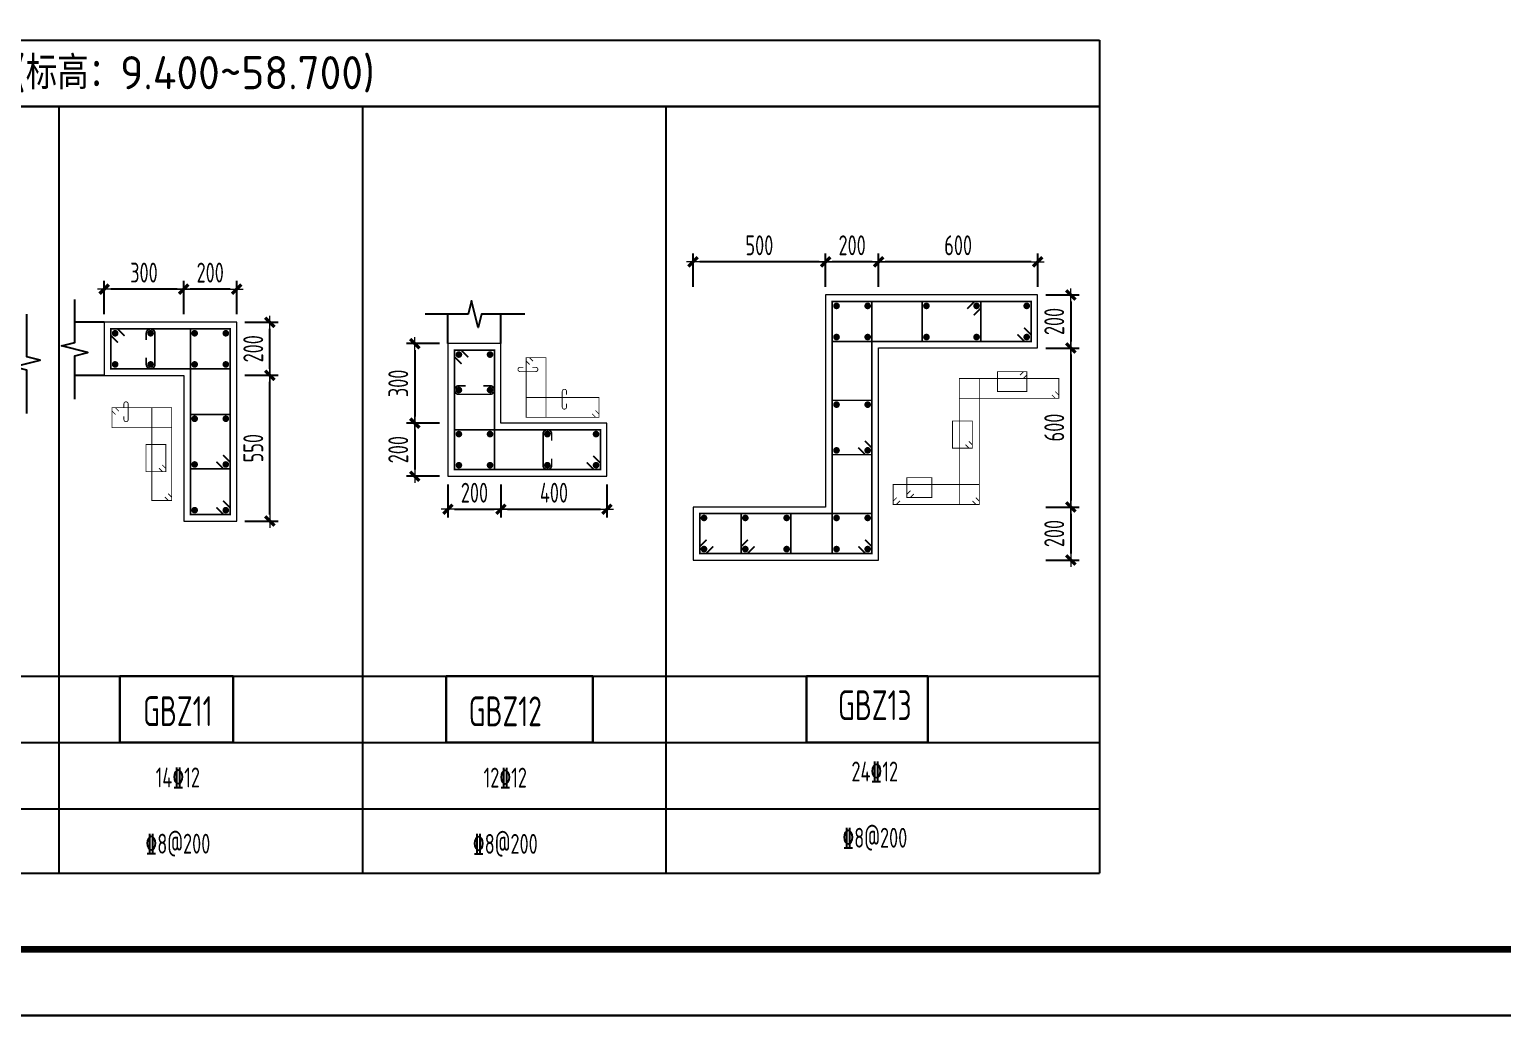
# Model space of a CAD drawing. Extents: x 580289 to 1106878, y -144605 to 78052.
# Drawn here: x 860976 to 883208, y 17710 to 32591 of the extents above; entities that cross this region are included whole.
import ezdxf
from ezdxf.enums import TextEntityAlignment as Align

# ---------------------------------------------------------------- set-up
doc = ezdxf.new("R2010")
doc.units = 0
doc.header["$LTSCALE"] = 100
doc.layers.get('0').update_dxf_attribs({"linetype": 'CONTINUOUS'})
doc.layers.get('Defpoints').update_dxf_attribs({"linetype": 'CONTINUOUS'})
for name, color, linetype in [('21000', 7, 'CONTINUOUS'), ('TAB', 7, 'CONTINUOUS'), ('THIN', 7, 'CONTINUOUS'), ('T图框', 7, 'CONTINUOUS'), ('图框', 254, 'CONTINUOUS')]:
    doc.layers.add(name, color=color, linetype=linetype)
for name, color, linetype, lineweight in [('REIN', 6, 'CONTINUOUS', 18), ('Z-柱大样外框', 7, 'CONTINUOUS', 18), ('Z-详图标注', 3, 'CONTINUOUS', 18)]:
    doc.layers.add(name, color=color, linetype=linetype, lineweight=lineweight)
doc.styles.get("Standard").update_dxf_attribs({"font": 'tssdeng.shx', "width": 0.7, "bigfont": 'tssdchn.shx'})
doc.styles.add('TCCAD_Dimension', font='Tssdeng.shx', dxfattribs={"width": 0.7, "bigfont": 'tssdchn.shx'})
doc.dimstyles.new('TCCAD_25_100', dxfattribs={"dimtxt": 300, "dimasz": 100, "dimexe": 125, "dimexo": 125, "dimgap": 100, "dimtad": 1, "dimdec": 0, "dimlfac": 0.25, "dimzin": 0, "dimdsep": 46, "dimtxsty": 'TCCAD_Dimension', "dimblk": '_TCDBK25_100', "dimcen": 0, "dimclrt": 7, "dimadec": 0, "dimazin": 0, "dimtfac": 1, "dimtdec": 0, "dimtix": 1, "dimtmove": 2, "dimatfit": 3, "dimfxl": 1, "dimtolj": 1, "dimtzin": 0, "dimarcsym": 0})

# ---------------------------------------------------------------- blocks, each defined once
blk = doc.blocks.new('_TCDBK25_100')
blk.add_line((-1, 0), (1, 0))
at = {"const_width": 0.5}
blk.add_lwpolyline([(-0.7, -0.7), (0.7, 0.7)], dxfattribs=at)
blk = doc.blocks.new('*D986')
at = {"layer": 'Defpoints', "color": 0}
for p in [(864104, 27372), (864604, 27372), (864104, 25172)]:
    blk.add_point(p, dxfattribs=at)
at = {"layer": 'Z-详图标注', "color": 0, "lineweight": -2}
for p, q in [((864229, 27372), (864729, 27372)), ((864604, 25272), (864604, 27272)), ((864229, 25172), (864729, 25172))]:
    blk.add_line(p, q, dxfattribs=at)
at = {"layer": 'Z-详图标注', "color": 0, "lineweight": -2, "xscale": 100, "yscale": 100, "zscale": 100}
for p, rotation in [((864604, 27372), 90), ((864604, 25172), 270)]:
    blk.add_blockref('_TCDBK25_100', p, dxfattribs=dict(at, rotation=rotation))
at = {"layer": 'Z-详图标注', "color": 7, "insert": (864354, 26272), "char_height": 300, "attachment_point": 5, "rotation": 90, "style": 'TCCAD_Dimension'}
blk.add_mtext('\\A1;550', dxfattribs=at)
blk = doc.blocks.new('*D987')
at = {"layer": 'Defpoints', "color": 0}
for p in [(864104, 28172), (864604, 28172), (864104, 27372)]:
    blk.add_point(p, dxfattribs=at)
at = {"layer": 'Z-详图标注', "color": 0, "lineweight": -2}
for p, q in [((864229, 28172), (864729, 28172)), ((864604, 27472), (864604, 28072)), ((864229, 27372), (864729, 27372))]:
    blk.add_line(p, q, dxfattribs=at)
at = {"layer": 'Z-详图标注', "color": 0, "lineweight": -2, "xscale": 100, "yscale": 100, "zscale": 100}
for p, rotation in [((864604, 28172), 90), ((864604, 27372), 270)]:
    blk.add_blockref('_TCDBK25_100', p, dxfattribs=dict(at, rotation=rotation))
at = {"layer": 'Z-详图标注', "color": 7, "insert": (864354, 27772), "char_height": 300, "attachment_point": 5, "rotation": 90, "style": 'TCCAD_Dimension'}
blk.add_mtext('\\A1;200', dxfattribs=at)
blk = doc.blocks.new('*D988')
at = {"layer": 'Defpoints', "color": 0}
for p in [(863304, 28672), (863304, 28172), (864104, 28172)]:
    blk.add_point(p, dxfattribs=at)
at = {"layer": 'Z-详图标注', "color": 0, "lineweight": -2}
for p, q in [((863304, 28297), (863304, 28797)), ((864104, 28297), (864104, 28797)), ((864004, 28672), (863404, 28672))]:
    blk.add_line(p, q, dxfattribs=at)
at = {"layer": 'Z-详图标注', "color": 0, "lineweight": -2, "xscale": 100, "yscale": 100, "zscale": 100, "rotation": 180}
blk.add_blockref('_TCDBK25_100', (863304, 28672), dxfattribs=at)
at = {"layer": 'Z-详图标注', "color": 0, "lineweight": -2, "xscale": 100, "yscale": 100, "zscale": 100}
blk.add_blockref('_TCDBK25_100', (864104, 28672), dxfattribs=at)
at = {"layer": 'Z-详图标注', "color": 7, "insert": (863704, 28922), "char_height": 300, "attachment_point": 5, "style": 'TCCAD_Dimension'}
blk.add_mtext('\\A1;200', dxfattribs=at)
blk = doc.blocks.new('*D989')
at = {"layer": 'Defpoints', "color": 0}
for p in [(862104, 28672), (862104, 28172), (863304, 28172)]:
    blk.add_point(p, dxfattribs=at)
at = {"layer": 'Z-详图标注', "color": 0, "lineweight": -2}
for p, q in [((862104, 28297), (862104, 28797)), ((863304, 28297), (863304, 28797)), ((863204, 28672), (862204, 28672))]:
    blk.add_line(p, q, dxfattribs=at)
at = {"layer": 'Z-详图标注', "color": 0, "lineweight": -2, "xscale": 100, "yscale": 100, "zscale": 100, "rotation": 180}
blk.add_blockref('_TCDBK25_100', (862104, 28672), dxfattribs=at)
at = {"layer": 'Z-详图标注', "color": 0, "lineweight": -2, "xscale": 100, "yscale": 100, "zscale": 100}
blk.add_blockref('_TCDBK25_100', (863304, 28672), dxfattribs=at)
at = {"layer": 'Z-详图标注', "color": 7, "insert": (862704, 28922), "char_height": 300, "attachment_point": 5, "style": 'TCCAD_Dimension'}
blk.add_mtext('\\A1;300', dxfattribs=at)
blk = doc.blocks.new('*D990')
at = {"layer": 'Defpoints', "color": 0}
for p in [(867292, 27850), (866792, 26650), (867292, 26650)]:
    blk.add_point(p, dxfattribs=at)
at = {"layer": 'Z-详图标注', "color": 0, "lineweight": -2}
for p, q in [((867167, 27850), (866667, 27850)), ((866792, 27750), (866792, 26750)), ((867167, 26650), (866667, 26650))]:
    blk.add_line(p, q, dxfattribs=at)
at = {"layer": 'Z-详图标注', "color": 0, "lineweight": -2, "xscale": 100, "yscale": 100, "zscale": 100}
for p, rotation in [((866792, 27850), 90), ((866792, 26650), 270)]:
    blk.add_blockref('_TCDBK25_100', p, dxfattribs=dict(at, rotation=rotation))
at = {"layer": 'Z-详图标注', "color": 7, "insert": (866542, 27250), "char_height": 300, "attachment_point": 5, "rotation": 90, "style": 'TCCAD_Dimension'}
blk.add_mtext('\\A1;300', dxfattribs=at)
blk = doc.blocks.new('*D991')
at = {"layer": 'Defpoints', "color": 0}
for p in [(867292, 26650), (866792, 25850), (867292, 25850)]:
    blk.add_point(p, dxfattribs=at)
at = {"layer": 'Z-详图标注', "color": 0, "lineweight": -2}
for p, q in [((867167, 26650), (866667, 26650)), ((866792, 26550), (866792, 25950)), ((867167, 25850), (866667, 25850))]:
    blk.add_line(p, q, dxfattribs=at)
at = {"layer": 'Z-详图标注', "color": 0, "lineweight": -2, "xscale": 100, "yscale": 100, "zscale": 100}
for p, rotation in [((866792, 26650), 90), ((866792, 25850), 270)]:
    blk.add_blockref('_TCDBK25_100', p, dxfattribs=dict(at, rotation=rotation))
at = {"layer": 'Z-详图标注', "color": 7, "insert": (866542, 26250), "char_height": 300, "attachment_point": 5, "rotation": 90, "style": 'TCCAD_Dimension'}
blk.add_mtext('\\A1;200', dxfattribs=at)
blk = doc.blocks.new('*D992')
at = {"layer": 'Defpoints', "color": 0}
for p in [(867292, 25850), (868092, 25850), (868092, 25350)]:
    blk.add_point(p, dxfattribs=at)
at = {"layer": 'Z-详图标注', "color": 0, "lineweight": -2}
for p, q in [((867292, 25725), (867292, 25225)), ((868092, 25725), (868092, 25225)), ((867392, 25350), (867992, 25350))]:
    blk.add_line(p, q, dxfattribs=at)
at = {"layer": 'Z-详图标注', "color": 0, "lineweight": -2, "xscale": 100, "yscale": 100, "zscale": 100, "rotation": 180}
blk.add_blockref('_TCDBK25_100', (867292, 25350), dxfattribs=at)
at = {"layer": 'Z-详图标注', "color": 0, "lineweight": -2, "xscale": 100, "yscale": 100, "zscale": 100}
blk.add_blockref('_TCDBK25_100', (868092, 25350), dxfattribs=at)
at = {"layer": 'Z-详图标注', "color": 7, "insert": (867692, 25600), "char_height": 300, "attachment_point": 5, "style": 'TCCAD_Dimension'}
blk.add_mtext('\\A1;200', dxfattribs=at)
blk = doc.blocks.new('*D993')
at = {"layer": 'Defpoints', "color": 0}
for p in [(868092, 25850), (869692, 25850), (869692, 25350)]:
    blk.add_point(p, dxfattribs=at)
at = {"layer": 'Z-详图标注', "color": 0, "lineweight": -2}
for p, q in [((868092, 25725), (868092, 25225)), ((869692, 25725), (869692, 25225)), ((868192, 25350), (869592, 25350))]:
    blk.add_line(p, q, dxfattribs=at)
at = {"layer": 'Z-详图标注', "color": 0, "lineweight": -2, "xscale": 100, "yscale": 100, "zscale": 100, "rotation": 180}
blk.add_blockref('_TCDBK25_100', (868092, 25350), dxfattribs=at)
at = {"layer": 'Z-详图标注', "color": 0, "lineweight": -2, "xscale": 100, "yscale": 100, "zscale": 100}
blk.add_blockref('_TCDBK25_100', (869692, 25350), dxfattribs=at)
at = {"layer": 'Z-详图标注', "color": 7, "insert": (868892, 25600), "char_height": 300, "attachment_point": 5, "style": 'TCCAD_Dimension'}
blk.add_mtext('\\A1;400', dxfattribs=at)
blk = doc.blocks.new('*D994')
at = {"layer": 'Defpoints', "color": 0}
for p in [(876192, 28584), (876192, 27784), (876692, 27784)]:
    blk.add_point(p, dxfattribs=at)
at = {"layer": 'Z-详图标注', "color": 0, "lineweight": -2}
for p, q in [((876317, 28584), (876817, 28584)), ((876692, 28484), (876692, 27884)), ((876317, 27784), (876817, 27784))]:
    blk.add_line(p, q, dxfattribs=at)
at = {"layer": 'Z-详图标注', "color": 0, "lineweight": -2, "xscale": 100, "yscale": 100, "zscale": 100}
for p, rotation in [((876692, 28584), 90), ((876692, 27784), 270)]:
    blk.add_blockref('_TCDBK25_100', p, dxfattribs=dict(at, rotation=rotation))
at = {"layer": 'Z-详图标注', "color": 7, "insert": (876442, 28184), "char_height": 300, "attachment_point": 5, "rotation": 90, "style": 'TCCAD_Dimension'}
blk.add_mtext('\\A1;200', dxfattribs=at)
blk = doc.blocks.new('*D995')
at = {"layer": 'Defpoints', "color": 0}
for p in [(876192, 27784), (876192, 25384), (876692, 25384)]:
    blk.add_point(p, dxfattribs=at)
at = {"layer": 'Z-详图标注', "color": 0, "lineweight": -2}
for p, q in [((876317, 27784), (876817, 27784)), ((876692, 27684), (876692, 25484)), ((876317, 25384), (876817, 25384))]:
    blk.add_line(p, q, dxfattribs=at)
at = {"layer": 'Z-详图标注', "color": 0, "lineweight": -2, "xscale": 100, "yscale": 100, "zscale": 100}
for p, rotation in [((876692, 27784), 90), ((876692, 25384), 270)]:
    blk.add_blockref('_TCDBK25_100', p, dxfattribs=dict(at, rotation=rotation))
at = {"layer": 'Z-详图标注', "color": 7, "insert": (876442, 26584), "char_height": 300, "attachment_point": 5, "rotation": 90, "style": 'TCCAD_Dimension'}
blk.add_mtext('\\A1;600', dxfattribs=at)
blk = doc.blocks.new('*D996')
at = {"layer": 'Defpoints', "color": 0}
for p in [(876192, 25384), (876192, 24584), (876692, 24584)]:
    blk.add_point(p, dxfattribs=at)
at = {"layer": 'Z-详图标注', "color": 0, "lineweight": -2}
for p, q in [((876317, 25384), (876817, 25384)), ((876692, 25284), (876692, 24684)), ((876317, 24584), (876817, 24584))]:
    blk.add_line(p, q, dxfattribs=at)
at = {"layer": 'Z-详图标注', "color": 0, "lineweight": -2, "xscale": 100, "yscale": 100, "zscale": 100}
for p, rotation in [((876692, 25384), 90), ((876692, 24584), 270)]:
    blk.add_blockref('_TCDBK25_100', p, dxfattribs=dict(at, rotation=rotation))
at = {"layer": 'Z-详图标注', "color": 7, "insert": (876442, 24984), "char_height": 300, "attachment_point": 5, "rotation": 90, "style": 'TCCAD_Dimension'}
blk.add_mtext('\\A1;200', dxfattribs=at)
blk = doc.blocks.new('*D997')
at = {"layer": 'Defpoints', "color": 0}
for p in [(873792, 29084), (873792, 28584), (876192, 28584)]:
    blk.add_point(p, dxfattribs=at)
at = {"layer": 'Z-详图标注', "color": 0, "lineweight": -2}
for p, q in [((873792, 28709), (873792, 29209)), ((876192, 28709), (876192, 29209)), ((876092, 29084), (873892, 29084))]:
    blk.add_line(p, q, dxfattribs=at)
at = {"layer": 'Z-详图标注', "color": 0, "lineweight": -2, "xscale": 100, "yscale": 100, "zscale": 100, "rotation": 180}
blk.add_blockref('_TCDBK25_100', (873792, 29084), dxfattribs=at)
at = {"layer": 'Z-详图标注', "color": 0, "lineweight": -2, "xscale": 100, "yscale": 100, "zscale": 100}
blk.add_blockref('_TCDBK25_100', (876192, 29084), dxfattribs=at)
at = {"layer": 'Z-详图标注', "color": 7, "insert": (874992, 29334), "char_height": 300, "attachment_point": 5, "style": 'TCCAD_Dimension'}
blk.add_mtext('\\A1;600', dxfattribs=at)
blk = doc.blocks.new('*D998')
at = {"layer": 'Defpoints', "color": 0}
for p in [(872992, 29084), (872992, 28584), (873792, 28584)]:
    blk.add_point(p, dxfattribs=at)
at = {"layer": 'Z-详图标注', "color": 0, "lineweight": -2}
for p, q in [((872992, 28709), (872992, 29209)), ((873792, 28709), (873792, 29209)), ((873692, 29084), (873092, 29084))]:
    blk.add_line(p, q, dxfattribs=at)
at = {"layer": 'Z-详图标注', "color": 0, "lineweight": -2, "xscale": 100, "yscale": 100, "zscale": 100, "rotation": 180}
blk.add_blockref('_TCDBK25_100', (872992, 29084), dxfattribs=at)
at = {"layer": 'Z-详图标注', "color": 0, "lineweight": -2, "xscale": 100, "yscale": 100, "zscale": 100}
blk.add_blockref('_TCDBK25_100', (873792, 29084), dxfattribs=at)
at = {"layer": 'Z-详图标注', "color": 7, "insert": (873392, 29334), "char_height": 300, "attachment_point": 5, "style": 'TCCAD_Dimension'}
blk.add_mtext('\\A1;200', dxfattribs=at)
blk = doc.blocks.new('*D999')
at = {"layer": 'Defpoints', "color": 0}
for p in [(870992, 29084), (870992, 28584), (872992, 28584)]:
    blk.add_point(p, dxfattribs=at)
at = {"layer": 'Z-详图标注', "color": 0, "lineweight": -2}
for p, q in [((870992, 28709), (870992, 29209)), ((872992, 28709), (872992, 29209)), ((872892, 29084), (871092, 29084))]:
    blk.add_line(p, q, dxfattribs=at)
at = {"layer": 'Z-详图标注', "color": 0, "lineweight": -2, "xscale": 100, "yscale": 100, "zscale": 100, "rotation": 180}
blk.add_blockref('_TCDBK25_100', (870992, 29084), dxfattribs=at)
at = {"layer": 'Z-详图标注', "color": 0, "lineweight": -2, "xscale": 100, "yscale": 100, "zscale": 100}
blk.add_blockref('_TCDBK25_100', (872992, 29084), dxfattribs=at)
at = {"layer": 'Z-详图标注', "color": 7, "insert": (871992, 29334), "char_height": 300, "attachment_point": 5, "style": 'TCCAD_Dimension'}
blk.add_mtext('\\A1;500', dxfattribs=at)
blk = doc.blocks.new('A$C72C84CBD')
at = {"layer": '图框', "color": 0}
for points in [[(0, 0), (0, 59400), (84100, 59400), (84100, 0)], [(0, 0), (84100, 0), (84100, 59400), (0, 59400)]]:
    blk.add_lwpolyline(points, close=True, dxfattribs=at)
at = {"layer": '图框', "color": 0, "const_width": 100}
blk.add_lwpolyline([(2500, 1000), (83100, 1000), (83100, 58400), (2500, 58400)], close=True, dxfattribs=at)
blk = doc.blocks.new('图框')
at = {"layer": 'T图框', "color": 4}
blk.add_blockref('A$C72C84CBD', (602717, 102744), dxfattribs=at)

msp = doc.modelspace()

# ---------------------------------------------------------------- linework, layer by layer
at = {"layer": '21000', "color": 1, "lineweight": 30}
for points in [[(862341.9, 22830.5), (864049.5, 22830.5), (864049.5, 21830.5), (862341.9, 21830.5)], [(867262.7, 22830.5), (869476.3, 22830.5), (869476.3, 21830.5), (867262.7, 21830.5)], [(872701.8, 22830.5), (874535.9, 22830.5), (874535.9, 21830.5), (872701.8, 21830.5)]]:
    msp.add_lwpolyline(points, close=True, dxfattribs=at)
at = {"layer": 'REIN', "color": 210}
for points, const_width in [([(875985.5, 28090.5), (876091.5, 27984.4), (876091.5, 27884.4), (873091.5, 27884.4), (873091.5, 28484.4), (876091.5, 28484.4), (876091.5, 27884.4), (875991.5, 27884.4), (875885.5, 27990.5)], 25), ([(873585.5, 24890.5), (873691.5, 24784.4), (873691.5, 24684.4), (873091.5, 24684.4), (873091.5, 28484.4), (873691.5, 28484.4), (873691.5, 24684.4), (873591.5, 24684.4), (873485.5, 24790.5)], 25), ([(862310.5, 27865.5), (862204.5, 27971.5), (862204.5, 28071.5), (864004.5, 28071.5), (864004.5, 27471.5), (862204.5, 27471.5), (862204.5, 28071.5), (862304.5, 28071.5), (862410.5, 27965.5)], 25), ([(863898.4, 25477.6), (864004.5, 25371.5), (864004.5, 25271.5), (863404.5, 25271.5), (863404.5, 28071.5), (864004.5, 28071.5), (864004.5, 25271.5), (863904.5, 25271.5), (863798.4, 25377.6)], 25), ([(867498.3, 27543.8), (867392.3, 27649.9), (867392.3, 27749.9), (867992.3, 27749.9), (867992.3, 25949.9), (867392.3, 25949.9), (867392.3, 27749.9), (867492.3, 27749.9), (867598.3, 27643.8)], 25), ([(868524.9, 27535.2), (868471.9, 27588.2), (868471.9, 27638.2), (868771.9, 27638.2), (868771.9, 26738.2), (868471.9, 26738.2), (868471.9, 27638.2), (868521.9, 27638.2), (868574.9, 27585.2)], 12.5), ([(876457.7, 27126.3), (876510.8, 27073.3), (876510.8, 27023.3), (875010.8, 27023.3), (875010.8, 27323.3), (876510.8, 27323.3), (876510.8, 27023.3), (876460.8, 27023.3), (876407.7, 27076.3)], 12.5), ([(875257.7, 25526.3), (875310.8, 25473.3), (875310.8, 25423.3), (875010.8, 25423.3), (875010.8, 27323.3), (875310.8, 27323.3), (875310.8, 25423.3), (875260.8, 25423.3), (875207.7, 25476.3)], 12.5), ([(869518.9, 26841.2), (869571.9, 26788.2), (869571.9, 26738.2), (868471.9, 26738.2), (868471.9, 27038.2), (869571.9, 27038.2), (869571.9, 26738.2), (869521.9, 26738.2), (869468.9, 26791.2)], 12.5), ([(862276.3, 26780), (862223.2, 26833), (862223.2, 26883), (863123.2, 26883), (863123.2, 26583), (862223.2, 26583), (862223.2, 26883), (862273.2, 26883), (862326.3, 26830)], 12.5), ([(863070.2, 25586), (863123.2, 25533), (863123.2, 25483), (862823.2, 25483), (862823.2, 26883), (863123.2, 26883), (863123.2, 25483), (863073.2, 25483), (863020.2, 25536)], 12.5), ([(869486.2, 26156), (869592.3, 26049.9), (869592.3, 25949.9), (867392.3, 25949.9), (867392.3, 26549.9), (869592.3, 26549.9), (869592.3, 25949.9), (869492.3, 25949.9), (869386.2, 26056)], 25), ([(874113.8, 25476.3), (874060.8, 25423.3), (874010.8, 25423.3), (874010.8, 25723.3), (875310.8, 25723.3), (875310.8, 25423.3), (874010.8, 25423.3), (874010.8, 25473.3), (874063.8, 25526.3)], 12.5), ([(871297.6, 24790.5), (871191.5, 24684.4), (871091.5, 24684.4), (871091.5, 25284.4), (873691.5, 25284.4), (873691.5, 24684.4), (871091.5, 24684.4), (871091.5, 24784.4), (871197.6, 24890.5)], 25)]:
    msp.add_lwpolyline(points, dxfattribs=dict(at, const_width=const_width))
at = {"layer": 'REIN', "color": 6, "const_width": 50}
for points in [[(873131.5, 28419.4, 1), (873181.5, 28419.4, 1)], [(873601.5, 28419.4, 1), (873651.5, 28419.4, 1)], [(874488.2, 28419.4, 1), (874538.2, 28419.4, 1)], [(875244.9, 28419.4, 1), (875294.9, 28419.4, 1)], [(876001.5, 28419.4, 1), (876051.5, 28419.4, 1)], [(862244.5, 28006.5, 1), (862294.5, 28006.5, 1)], [(862779.5, 28006.5, 1), (862829.5, 28006.5, 1)], [(863444.5, 28006.5, 1), (863494.5, 28006.5, 1)], [(863914.5, 28006.5, 1), (863964.5, 28006.5, 1)], [(873131.5, 27949.4, 1), (873181.5, 27949.4, 1)], [(873601.5, 27949.4, 1), (873651.5, 27949.4, 1)], [(874488.2, 27949.4, 1), (874538.2, 27949.4, 1)], [(875244.9, 27949.4, 1), (875294.9, 27949.4, 1)], [(876001.5, 27949.4, 1), (876051.5, 27949.4, 1)], [(862244.5, 27536.5, 1), (862294.5, 27536.5, 1)], [(862779.5, 27536.5, 1), (862829.5, 27536.5, 1)], [(863444.5, 27536.5, 1), (863494.5, 27536.5, 1)], [(863914.5, 27536.5, 1), (863964.5, 27536.5, 1)], [(867432.3, 27684.9, 1), (867482.3, 27684.9, 1)], [(867902.3, 27684.9, 1), (867952.3, 27684.9, 1)], [(867432.3, 27149.9, 1), (867482.3, 27149.9, 1)], [(867902.3, 27149.9, 1), (867952.3, 27149.9, 1)], [(873131.5, 26929.4, 1), (873181.5, 26929.4, 1)], [(873601.5, 26929.4, 1), (873651.5, 26929.4, 1)], [(863444.5, 26716.5, 1), (863494.5, 26716.5, 1)], [(863914.5, 26716.5, 1), (863964.5, 26716.5, 1)], [(867432.3, 26484.9, 1), (867482.3, 26484.9, 1)], [(867902.3, 26484.9, 1), (867952.3, 26484.9, 1)], [(868767.3, 26484.9, 1), (868817.3, 26484.9, 1)], [(869502.3, 26484.9, 1), (869552.3, 26484.9, 1)], [(873131.5, 26239.4, 1), (873181.5, 26239.4, 1)], [(873601.5, 26239.4, 1), (873651.5, 26239.4, 1)], [(863444.5, 26026.5, 1), (863494.5, 26026.5, 1)], [(863914.5, 26026.5, 1), (863964.5, 26026.5, 1)], [(867432.3, 26014.9, 1), (867482.3, 26014.9, 1)], [(867902.3, 26014.9, 1), (867952.3, 26014.9, 1)], [(868767.3, 26014.9, 1), (868817.3, 26014.9, 1)], [(869502.3, 26014.9, 1), (869552.3, 26014.9, 1)], [(863444.5, 25336.5, 1), (863494.5, 25336.5, 1)], [(863914.5, 25336.5, 1), (863964.5, 25336.5, 1)], [(871131.5, 25219.4, 1), (871181.5, 25219.4, 1)], [(871754.9, 25219.4, 1), (871804.9, 25219.4, 1)], [(872378.2, 25219.4, 1), (872428.2, 25219.4, 1)], [(873131.5, 25219.4, 1), (873181.5, 25219.4, 1)], [(873601.5, 25219.4, 1), (873651.5, 25219.4, 1)], [(871131.5, 24749.4, 1), (871181.5, 24749.4, 1)], [(871754.9, 24749.4, 1), (871804.9, 24749.4, 1)], [(872378.2, 24749.4, 1), (872428.2, 24749.4, 1)], [(873131.5, 24749.4, 1), (873181.5, 24749.4, 1)], [(873601.5, 24749.4, 1), (873651.5, 24749.4, 1)]]:
    msp.add_lwpolyline(points, format="xyb", close=True, dxfattribs=at)
at = {"layer": 'REIN', "color": 6}
for points, const_width in [([(875128.8, 28378.3), (875234.9, 28484.4), (875334.9, 28484.4), (875334.9, 27884.4), (874448.2, 27884.4), (874448.2, 28484.4), (875334.9, 28484.4), (875334.9, 28384.4), (875228.8, 28278.3)], 25), ([(875925.5, 27374.1), (875978.5, 27427.2), (876028.5, 27427.2), (876028.5, 27127.2), (875585.2, 27127.2), (875585.2, 27427.2), (876028.5, 27427.2), (876028.5, 27377.2), (875975.5, 27324.1)], 12.5), ([(873585.5, 26380.5), (873691.5, 26274.4), (873691.5, 26174.4), (873091.5, 26174.4), (873091.5, 26994.4), (873691.5, 26994.4), (873691.5, 26174.4), (873591.5, 26174.4), (873485.5, 26280.5)], 25), ([(863898.4, 26167.6), (864004.5, 26061.5), (864004.5, 25961.5), (863404.5, 25961.5), (863404.5, 26781.5), (864004.5, 26781.5), (864004.5, 25961.5), (863904.5, 25961.5), (863798.4, 26067.6)], 25), ([(875153.8, 26375.2), (875206.9, 26322.2), (875206.9, 26272.2), (874906.9, 26272.2), (874906.9, 26682.2), (875206.9, 26682.2), (875206.9, 26272.2), (875156.9, 26272.2), (875103.8, 26325.2)], 12.5), ([(862981, 26020.2), (863034.1, 25967.2), (863034.1, 25917.2), (862734.1, 25917.2), (862734.1, 26327.2), (863034.1, 26327.2), (863034.1, 25917.2), (862984.1, 25917.2), (862931, 25970.2)], 12.5), ([(874321.6, 25580.2), (874268.5, 25527.2), (874218.5, 25527.2), (874218.5, 25827.2), (874595.2, 25827.2), (874595.2, 25527.2), (874218.5, 25527.2), (874218.5, 25577.2), (874271.6, 25630.2)], 12.5), ([(871920.9, 24790.5), (871814.9, 24684.4), (871714.9, 24684.4), (871714.9, 25284.4), (872468.2, 25284.4), (872468.2, 24684.4), (871714.9, 24684.4), (871714.9, 24784.4), (871820.9, 24890.5)], 25)]:
    msp.add_lwpolyline(points, dxfattribs=dict(at, const_width=const_width))
for points, const_width in [([(862739.5, 27906.5), (862739.5, 28006.5, -1), (862869.5, 28006.5), (862869.5, 27536.5, -1), (862739.5, 27536.5), (862739.5, 27636.5)], 25), ([(868566.9, 27493.2), (868616.9, 27493.2, -1), (868616.9, 27428.2), (868381.9, 27428.2, -1), (868381.9, 27493.2), (868431.9, 27493.2)], 12.5), ([(867827.3, 27214.9), (867927.3, 27214.9, -1), (867927.3, 27084.9), (867457.3, 27084.9, -1), (867457.3, 27214.9), (867557.3, 27214.9)], 25), ([(869081.9, 26943.2), (869081.9, 26893.2, -1), (869016.9, 26893.2), (869016.9, 27128.2, -1), (869081.9, 27128.2), (869081.9, 27078.2)], 12.5), ([(862401.6, 26889.7), (862401.6, 26939.7, -1), (862466.6, 26939.7), (862466.6, 26704.7, -1), (862401.6, 26704.7), (862401.6, 26754.7)], 12.5), ([(868857.3, 26114.9), (868857.3, 26014.9, -1), (868727.3, 26014.9), (868727.3, 26484.9, -1), (868857.3, 26484.9), (868857.3, 26384.9)], 25)]:
    msp.add_lwpolyline(points, format="xyb", dxfattribs=dict(at, const_width=const_width))
at = {"layer": 'TAB'}
for p, q in [((877126.6, 32430.5), (877126.6, 19858.4)), ((852646.3, 31430.5), (877126.6, 31430.5)), ((852646.3, 31430.5), (877126.6, 31430.5)), ((861419.7, 31430.5), (861419.7, 19858.4)), ((866001.2, 31430.5), (866001.2, 19858.4)), ((870582.7, 31430.5), (870582.7, 19858.4)), ((852646.3, 22830.5), (877126.6, 22830.5)), ((852646.3, 21830.5), (877126.6, 21830.5)), ((852646.3, 21830.5), (877126.6, 21830.5)), ((852554.1, 20830.5), (877126.6, 20830.5)), ((842938.7, 19858.4), (877126.6, 19858.4)), ((842938.7, 19858.4), (877126.6, 19858.4)), ((842938.7, 19858.4), (877126.6, 19858.4))]:
    msp.add_line(p, q, dxfattribs=at)
for points in [[(842938.7, 32430.5), (877126.6, 32430.5)], [(877126.6, 31430.5), (844738.7, 31430.5)]]:
    msp.add_lwpolyline(points, dxfattribs=at)
at = {"layer": 'THIN'}
for p, q in [((867292.3, 27849.9), (867292.3, 28294.5)), ((868092.3, 27849.9), (868092.3, 28294.5)), ((862104.5, 28171.5), (861659.8, 28171.5)), ((862104.5, 27371.5), (861659.8, 27371.5))]:
    msp.add_line(p, q, dxfattribs=at)
for points in [[(861659.8, 27013.9), (861659.8, 27667.8), (861859.8, 27717.8), (861459.8, 27817.8), (861659.8, 27867.8), (861659.8, 28514.1)], [(868449.9, 28294.5), (867796, 28294.5), (867746, 28094.5), (867646, 28494.5), (867596, 28294.5), (866949.7, 28294.5)], [(860936.3, 26796.4), (860936.3, 27450.2), (860736.3, 27500.2), (861136.3, 27600.2), (860936.3, 27650.2), (860936.3, 28296.6)]]:
    msp.add_lwpolyline(points, dxfattribs=at)
at = {"layer": 'Z-柱大样外框'}
for points in [[(870991.5, 25384.4), (870991.5, 24584.4), (873791.5, 24584.4), (873791.5, 27784.4), (876191.5, 27784.4), (876191.5, 28584.4), (872991.5, 28584.4), (872991.5, 25384.4), (870991.5, 25384.4)], [(862104.5, 28171.5), (862104.5, 27371.5), (863304.5, 27371.5), (863304.5, 25171.5), (864104.5, 25171.5), (864104.5, 28171.5), (862104.5, 28171.5)], [(867292.3, 27849.9), (867292.3, 25849.9), (869692.3, 25849.9), (869692.3, 26649.9), (868092.3, 26649.9), (868092.3, 27849.9), (867292.3, 27849.9)]]:
    msp.add_lwpolyline(points, close=True, dxfattribs=at)

# ---------------------------------------------------------------- block references
at = {"layer": 'T图框'}
msp.add_blockref('图框', (234338.3, -85033.1), dxfattribs=at)

# ---------------------------------------------------------------- texts
at = {"layer": 'TAB'}
msp.add_text('四~二十层剪力墙柱表(标高：9.400~58.700)', height=500, dxfattribs=at).set_placement((861164.8, 31938.8), align=Align.MIDDLE_CENTER)
at = {"layer": 'TAB', "width": 0.7}
for s, p in [('GBZ11', (863215.3, 22303.8)), ('GBZ12', (868156.8, 22300.8)), ('GBZ13', (873733.7, 22393.3))]:
    msp.add_text(s, height=450, dxfattribs=at).set_placement(p, align=Align.MIDDLE_CENTER)
at = {"layer": 'TAB', "color": 7, "width": 0.7}
for s, p in [('14%%13212', (863215.3, 21303.8)), ('12%%13212', (868156.8, 21300.8)), ('24%%13212', (873733.7, 21393.3)), ('\x848@200', (863215.3, 20303.8)), ('\x848@200', (868156.8, 20300.8)), ('\x848@200', (873733.7, 20393.3))]:
    msp.add_text(s, height=300, dxfattribs=at).set_placement(p, align=Align.MIDDLE_CENTER)

# ---------------------------------------------------------------- dimensions: what is measured, and where the dimension line sits
at = {"layer": 'Z-详图标注'}
for base, p1, p2, angle, picture, middle in [((870991.5, 29084.4), (872991.5, 28584.4), (870991.5, 28584.4), 180, '*D999', (871991.5, 29334.4)), ((872991.5, 29084.4), (873791.5, 28584.4), (872991.5, 28584.4), 180, '*D998', (873391.5, 29334.4)), ((873791.5, 29084.4), (876191.5, 28584.4), (873791.5, 28584.4), 180, '*D997', (874991.5, 29334.4)), ((862104.5, 28671.5), (863304.5, 28171.5), (862104.5, 28171.5), 180, '*D989', (862704.5, 28921.5)), ((863304.5, 28671.5), (864104.5, 28171.5), (863304.5, 28171.5), 180, '*D988', (863704.5, 28921.5)), ((876691.5, 27784.4), (876191.5, 28584.4), (876191.5, 27784.4), 270, '*D994', (876441.5, 28184.4)), ((864604.5, 28171.5), (864104.5, 27371.5), (864104.5, 28171.5), 90, '*D987', (864354.5, 27771.5)), ((866792.3, 26649.9), (867292.3, 27849.9), (867292.3, 26649.9), 270, '*D990', (866542.3, 27249.9)), ((876691.5, 25384.4), (876191.5, 27784.4), (876191.5, 25384.4), 270, '*D995', (876441.5, 26584.4)), ((864604.5, 27371.5), (864104.5, 25171.5), (864104.5, 27371.5), 90, '*D986', (864354.5, 26271.5)), ((866792.3, 25849.9), (867292.3, 26649.9), (867292.3, 25849.9), 270, '*D991', (866542.3, 26249.9)), ((876691.5, 24584.4), (876191.5, 25384.4), (876191.5, 24584.4), 270, '*D996', (876441.5, 24984.4))]:
    dim = msp.add_linear_dim(base=base, p1=p1, p2=p2, angle=angle, dimstyle='TCCAD_25_100', dxfattribs=at)
    dim.commit()
    dim.dimension.update_dxf_attribs({"geometry": picture, "text_midpoint": middle})
for base, p1, p2, picture, middle in [((868092.3, 25349.9), (867292.3, 25849.9), (868092.3, 25849.9), '*D992', (867692.3, 25599.9)), ((869692.3, 25349.9), (868092.3, 25849.9), (869692.3, 25849.9), '*D993', (868892.3, 25599.9))]:
    dim = msp.add_linear_dim(base=base, p1=p1, p2=p2, dimstyle='TCCAD_25_100', dxfattribs=at)
    dim.commit()
    dim.dimension.update_dxf_attribs({"geometry": picture, "text_midpoint": middle})

doc.saveas('drawing.dxf')
